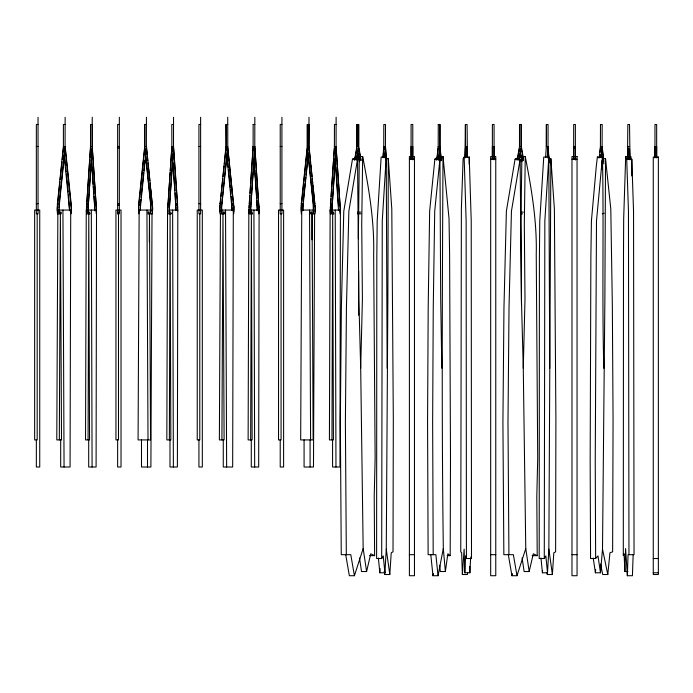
<?xml version="1.0" encoding="UTF-8"?>
<svg xmlns="http://www.w3.org/2000/svg" width="693" height="693" viewBox="0 0 693 693"><rect width="100%" height="100%" fill="white"/><g stroke="black" fill="none" stroke-linecap="round" stroke-linejoin="round"><path stroke-width="1.04" d="M354.495 160.256L356.895 146.492L356.904 124.48L358.74 124.48L358.731 146.492L361.114 160.256M357.042 146.492L357.051 124.48M356.185 160.256L358.584 146.492L358.593 124.48M411.07 157.276L411.088 124.48L412.785 124.48L412.777 159.832L412.777 146.492L411.079 146.492L411.079 159.433M436.746 160.256L438.184 146.492L438.288 124.48M438.435 160.256L439.873 146.492L439.89 124.48M467.437 157.328L467.082 124.523L465.384 124.523L464.977 157.354M465.696 157.709L465.41 124.558M492.368 157.276L492.385 124.48L494.074 124.48L494.066 159.832L494.066 146.492L492.376 146.492L492.376 159.433M517.082 160.256L519.481 146.492L519.499 124.48L521.327 124.48L521.318 146.492L523.518 159.199M519.629 146.492L519.646 124.48M521.179 124.48L521.171 146.492L518.771 160.256M573.657 157.276L573.683 124.48L575.372 124.48L575.363 159.832M573.665 159.433L573.665 146.492L575.363 146.492L575.355 159.832M630.006 159.433L629.539 124.48L627.841 124.48L627.503 157.675M654.954 157.709L654.972 124.523L656.669 124.523L656.643 157.709M654.963 157.761L654.963 146.544M656.652 157.761L656.661 146.544M57.865 210.057L56.791 439.916L61.521 439.916L60.386 213.816L59.329 439.916M62.933 210.057L64.059 467.013M89.631 213.816L89.631 212.119L86.538 212.119L86.478 210.17M91.329 210.057L92.082 467.013M167.55 210.057L166.831 439.916L170.833 439.916L170.08 213.816L169.369 439.916M170.928 213.816L170.928 212.119L169.239 212.119M172.626 210.057L173.371 467.013M223.822 213.816L223.83 212.119M225.528 210.057L226.646 467.013M248.839 210.057L248.129 439.916L252.131 439.916L251.377 213.816L250.667 439.916M252.217 213.816L252.226 212.119L250.528 212.119M253.924 210.057L254.669 467.013M333.515 213.816L333.515 212.119L330.422 212.119L330.379 210.828M335.213 210.057L335.966 467.013M381.687 558.523L382.259 220.989L386.235 157.051L381.15 157.051L377.183 220.989L376.819 257.224L376.611 558.523L381.687 558.523L383.246 555.873L384.918 572.79L379.833 572.79L378.378 557.986M544.282 558.523L544.845 220.989L548.821 157.051L543.745 157.051L539.769 220.989L539.405 257.224L539.197 558.523L544.282 558.523L545.833 555.873L547.505 572.79L542.428 572.79L540.964 557.986M628.967 554.686L628.456 211.183L626.715 159.182L625.692 156.523L627.382 156.523L628.412 159.182M631.747 175.944L631.799 159.182L626.715 159.182M88.106 207.692L88.106 209.78M88.08 439.916L88.782 213.816L89.544 439.916L85.534 439.916L86.253 210.057L96.518 210.057L96.093 467.013L88.695 467.013L88.695 439.916M96.301 208.732L96.344 210.785M96.362 209.78L96.344 206.687M169.404 207.692L169.404 209.78M177.599 208.732L177.642 210.785M177.651 209.78L177.651 207.692M220.443 213.816L219.378 439.916L224.108 439.916L222.981 213.816L221.916 439.916M250.693 207.692L250.693 209.78M258.948 209.78L258.948 207.692M331.964 439.916L332.666 213.816L333.428 439.916L329.418 439.916L330.137 210.057L340.402 210.057L339.977 467.013L332.579 467.013L332.579 439.916M340.246 209.78L340.246 207.692M469.213 164.224L469.23 157.051L464.154 157.051L463.123 158.671L461.373 208.922L460.758 551.853L461.651 552.754L462.37 574.523L467.446 574.523L467.593 572.401M595.634 558.523L595.244 461.191L596.491 220.989L602.451 157.051L597.375 157.051L596.283 166.294L591.415 220.989L590.869 257.224L590.167 461.191L590.566 558.523L595.634 558.523L597.972 555.873L600.476 572.79L595.4 572.79L593.208 557.986M57.259 207.692L57.259 209.78M71.318 209.78L71.318 207.692M138.548 207.692L138.548 209.78M140.246 207.692L140.246 209.78M149.341 241.944L149.48 213.816L150.546 439.916L138.08 439.916L139.154 210.057L151.039 210.057M152.018 213.816L150.892 467.013L141.493 467.013L141.493 439.916M152.616 209.78L152.616 207.692M219.846 207.692L219.846 209.78M233.913 209.78L233.913 207.692M301.143 207.692L301.143 209.78M311.945 239.778L312.075 213.816L313.141 439.916L300.675 439.916L301.75 210.057L313.626 210.057M314.613 213.816L313.479 467.013L304.08 467.013L304.08 439.916M315.202 209.78L315.202 207.692M384.918 572.79L386.27 549.133L387.855 299.159L388.288 158.671L386.59 158.671M547.505 572.79L548.856 549.133L550.874 158.671L548.336 158.671M602.07 169.057L602.122 162.63M600.476 572.79L602.503 549.133L604.876 299.159L605.526 158.671L602.988 158.671M439.605 158.316L439.622 156.523L437.933 156.523L434.857 159.182L429.643 211.183L428.187 307.761L427.564 422.314L428.118 554.686L435.871 554.686L438.045 575.718L432.969 575.718L430.795 554.686M440.471 156.523L443.009 156.523C442.307 287.205 441.588 417.879 443.312 548.57L445.365 571.534L440.289 571.534L439.734 565.271M86.469 208.004L89.709 159.832M88.115 206.687L88.228 212.119L86.521 213.816L86.469 208.732M94.603 210.17L94.655 206.687M94.655 210.785L94.664 207.692M167.767 208.004L169.43 182.484M169.413 206.687L169.525 212.119M175.892 210.17L175.104 192.871M175.953 210.785L175.961 207.692M249.064 208.004L249.142 205.137M250.71 206.687L250.71 210.785M257.19 210.17L257.198 209.468M257.242 210.785L257.25 207.692M330.353 208.004L330.882 198.666M331.999 206.687L331.99 209.78M332.051 208.004L336.088 146.492L336.114 117.282M338.487 210.17L335.1 157.675M359.295 156.523L358.35 238.842M360.135 156.523L362.664 156.523L361.72 224.255L362.404 298.986L360.689 368.226L363.167 548.57L366.597 571.534L361.529 571.534L359.511 557.96M521.855 158.316L520.937 224.255L521.482 304.4M522.721 156.523L525.251 156.523L524.315 224.255L524.991 298.986L523.276 368.226L525.762 548.57L529.183 571.534L524.125 571.534L522.098 557.96M59.035 208.004L65.133 147.964L71.223 207.302M69.534 210.17L64.111 154.314M69.612 210.785L68.477 194.127M71.31 210.785L71.162 203.655L65.177 146.492M140.332 208.004L145.876 153.257M150.909 210.785L150.762 203.655L144.785 146.492L144.785 124.48M221.552 206.687L221.699 213.816M232.12 210.17L226.81 155.371M232.207 210.785L231.289 196.24M302.85 206.687L302.832 209.78M313.496 210.785L313.357 203.655L307.371 146.492L307.371 124.48M88.176 207.302L92.204 146.492L92.23 117.282M96.292 210.17L96.249 213.816M169.464 207.302L173.501 146.492L173.527 117.282M250.762 207.302L254.79 146.492L254.825 117.282M258.879 210.17L258.844 213.816M340.176 210.17L340.133 213.816M57.354 207.302L59.901 181.843M71.223 210.17L71.162 213.816M88.184 206.644L92.23 147.964L96.284 206.644M96.284 210.828L96.232 212.119M138.652 207.302L144.742 147.964L150.719 205.137L150.762 213.816M152.521 210.17L152.434 212.119M169.482 206.644L173.527 147.964L177.573 206.644M219.941 207.302L220.01 205.561M233.81 210.17L233.723 212.119M250.771 206.644L254.825 147.964L258.87 206.644M301.238 207.302L307.328 147.964L313.314 205.137L313.357 213.816M315.107 210.17L315.02 212.119M332.068 206.644L336.114 147.964L340.168 206.644M358.627 315.211L358.627 270.842M627.953 571.534L624.904 571.534L625.588 548.57L627.347 575.718L632.423 575.718L633.151 554.686M627.347 575.718L628.066 554.686L634.043 554.686L633.541 211.183L631.799 159.182M465.029 157.761L465.384 148.025M466.744 155.189L467.065 146.544M466.761 156.679L467.073 148.025L467.359 156.635M71.206 210.828L71.136 212.119M150.814 210.828L150.745 212.119L147.774 212.119M221.656 206.644L227.728 147.964L233.792 206.644M258.836 211.911L258.939 206.687M302.945 206.644L308.35 154.314M313.401 210.828L313.331 212.119L310.36 212.119M625.692 156.523L623.683 218.451L623.492 254.496L623.293 555.647L624.072 553.776L624.904 571.534M630.647 159.477L630.769 156.523L630.777 158.316M470.616 557.986L469.889 572.79L464.812 572.79L465.644 555.873L466.424 558.523L471.5 558.523L471.223 220.989L469.23 157.051M96.301 208.004L92.264 146.492L92.204 124.48L90.514 124.48L90.514 146.492L86.417 209.78M173.553 124.48L171.803 124.48L171.864 146.492L167.706 209.78M253.162 124.48L253.101 146.492L249.004 209.78M334.45 124.48L334.398 146.492L330.301 209.78M340.116 212.119L340.228 206.687M140.315 204.911L140.844 199.419M379.833 572.79L380.085 568.494M542.428 572.79L542.55 570.642M388.288 158.671L391.796 208.922L393.312 419.317L393.018 551.853L391.233 552.754L389.795 574.523L384.719 574.523L384.858 572.444M550.874 158.671L554.383 208.922L555.899 419.317L555.613 551.853L553.82 552.754L552.382 574.523L547.305 574.523L547.444 572.444M383.012 157.328L383.74 146.569L383.801 124.523L385.49 124.523L385.429 146.569L384.702 157.328M383.116 157.709L383.55 151.256M384.806 157.709L385.464 148.025L383.775 148.025M545.599 157.328L546.327 146.569L546.387 124.523L546.387 146.544M547.297 157.328L548.024 146.569L548.076 124.523L546.327 124.558M547.401 157.709L548.05 148.025L549.133 162.872M89.865 157.675L90.462 149.038M169.577 180.327L170.106 172.774M170.253 170.617L171.838 147.964L172.063 151.204M249.289 202.98L249.818 195.426M249.965 193.269L250.494 185.715M250.641 183.558L253.127 147.964L253.283 150.121M331.037 196.5L331.566 188.955M331.713 186.798L333.671 158.749M333.818 156.592L334.347 149.038M462.37 574.523L464.128 549.133L464.812 572.79M65.177 124.48L63.401 124.48L63.401 146.492L57.415 203.655L57.276 210.785M65.133 117.282L65.09 146.492L59.104 203.655L59.104 213.816M227.772 124.48L225.987 124.48L225.987 146.492L219.889 205.752L220.002 213.816L224.671 213.816M227.728 117.282L227.772 146.492L221.578 205.752L221.725 212.119L224.584 212.119M233.749 213.816L233.896 206.687M315.107 207.302L309.061 146.492L309.061 124.48L307.285 124.48L307.285 146.492L301.299 203.655L301.299 213.816M595.4 572.79L595.677 569.568M600.519 563.946L602.719 574.523L607.796 574.523L609.944 552.754L612.629 551.853L613.062 419.317L612.335 304.989L610.793 208.922L605.526 158.671M434.857 159.182L439.925 159.182L434.71 211.183L433.255 307.761L432.64 422.314L433.194 554.686M599.315 157.328L600.407 146.569L600.485 124.523M599.471 157.709L599.8 154.478M600.017 152.33L600.45 148.025M601.013 157.328L602.096 146.569L602.174 124.523L600.398 124.558M601.16 157.709L602.139 148.025L603.88 163.938M60.118 179.721L62.006 161.729M62.223 159.607L62.665 155.371M62.89 153.257L63.444 147.964M146.474 124.48L144.698 124.48L144.698 146.492L138.713 203.655L138.565 210.785M141.069 197.306L143.616 172.955M143.841 170.842L144.941 160.256M220.157 204.071L220.712 198.778M220.937 196.665L221.379 192.429M221.604 190.315L222.817 178.664M223.042 176.55L224.151 165.965M224.367 163.843L226.031 147.964L226.256 150.078M303.213 201.533L305.093 183.541M305.318 181.427L305.76 177.191M305.985 175.078L307.865 157.077M308.749 148.614L309.017 117.282M308.801 150.078L309.017 147.964L309.243 150.078M437.118 158.55L438.227 147.964M438.704 159.607L439.916 147.964L441.242 160.672M445.365 571.534L447.851 553.776L450.19 555.647L450.493 458.194L449.61 254.496L449.021 218.451L443.009 156.523M355.041 157.848L352.477 159.182L343.789 211.183L341.372 307.761L340.332 422.314L341.259 554.686L350.788 554.686L354.409 575.718L349.341 575.718L345.72 554.686M352.477 159.182L357.536 159.182L348.856 211.183L346.431 307.761L345.391 422.314L346.318 554.686M517.628 157.848L515.064 159.182L506.384 211.183L503.958 307.761L502.919 422.314L503.846 554.686L513.374 554.686L516.995 575.718L511.936 575.718L508.315 554.686M515.064 159.182L520.131 159.182L511.443 211.183L509.017 307.761L507.986 422.314L508.913 554.686M354.937 159.607L356.964 147.964M356.626 159.607L358.653 147.964L360.862 160.672M517.714 158.55L518.633 153.257M519.005 151.143L519.369 149.021M519.213 159.607L521.249 147.964L523.449 160.672M432.969 575.718L433.376 573.631M438.045 575.718L443.312 548.57M366.597 571.534L370.729 553.776L374.618 555.647L374.22 496.474L375.13 458.194L373.657 254.496C374.463 221.457 368.953 188.825 362.664 156.523M529.183 571.534L533.315 553.776L537.214 555.647L536.806 496.474L537.716 458.194L536.243 254.496C537.049 221.457 531.548 188.825 525.251 156.523M354.409 575.718L363.167 548.57M511.936 575.718L512.586 573.709M516.995 575.718L525.762 548.57M119.335 117.282L119.335 213.816L117.637 213.816L119.335 212.119L117.637 212.119M436.547 159.182L439.622 156.523M88.799 212.119L86.521 213.816L90.099 213.816M332.683 212.119L330.405 213.816L330.362 210.17M59.988 212.119L57.415 213.816L57.354 210.17M356.73 157.848L358.437 156.964M519.317 157.848L521.881 156.523L520.192 156.523M602.252 213.842L604.244 213.175M38.037 124.48L36.348 124.48L36.348 213.816L38.037 213.816L38.037 117.282M119.335 124.48L117.637 124.48L117.637 213.816M200.623 124.48L198.934 124.48L198.934 213.816L200.623 213.816L200.623 117.282M253.101 124.48L254.851 124.48M281.921 124.48L280.223 124.48L280.223 213.816L281.921 213.816L281.921 117.282M334.398 124.48L336.148 124.48M438.193 124.48L439.977 124.48L439.968 146.492L441.389 160.256M519.481 146.492L521.318 146.492M629.556 146.492L627.867 146.492L628.317 159.433M654.963 146.569L656.652 146.569M36.348 146.492L38.037 146.492M63.401 146.492L65.09 146.492M90.514 146.492L92.264 146.492M117.637 146.492L119.335 146.492M144.698 146.492L146.474 146.492L152.521 207.302M173.501 146.492L171.803 146.492L172.167 150.805M198.934 146.492L200.623 146.492M225.987 146.492L227.676 146.492L233.81 207.302M253.101 146.492L254.79 146.492M280.223 146.492L281.921 146.492M307.371 146.492L309.061 146.492M334.398 146.492L336.088 146.492L340.176 207.302M356.895 146.492L358.584 146.492M383.74 146.569L385.49 146.544L386.573 161.391M438.184 146.492L439.873 146.492M465.401 146.569L467.091 146.569M546.327 146.569L548.024 146.569M600.407 146.569L602.096 146.569M573.665 147.964L575.363 147.964M117.637 147.964L119.335 147.964M412.777 156.523L414.466 156.523L414.466 575.718L409.39 575.718L409.39 156.523L411.079 156.523L411.079 159.182M494.066 156.523L495.764 156.523L495.764 575.718L490.679 575.718L490.679 156.523L492.376 156.523L492.376 159.182M409.39 159.182L414.466 159.182M490.679 159.182L495.764 159.182M571.976 159.182L577.052 159.182M36.348 203.655L38.037 203.655M57.415 203.655L59.104 203.655M86.521 203.655L88.21 203.655M117.637 203.655L119.335 203.655M150.762 203.655L152.46 203.655M167.819 203.655L169.508 203.655M175.857 203.655L177.547 203.655L177.59 207.302M198.934 203.655L200.623 203.655M220.002 203.655L221.699 203.655M232.06 203.655L233.749 203.655M249.108 203.655L250.805 203.655M280.223 203.655L281.921 203.655M301.299 203.655L302.988 203.655L302.85 210.785M313.357 203.655L315.046 203.655M330.405 203.655L332.094 203.655M69.43 205.137L71.119 205.137M91.138 156.592L94.534 205.137L96.223 205.137M117.637 205.137L119.335 205.137M138.756 205.137L140.445 205.137M172.436 156.592L175.823 205.137L177.521 205.137M232.016 205.137L233.706 205.137M253.959 159.832L257.12 205.137L258.81 205.137M301.342 205.137L303.032 205.137M330.431 205.137L332.129 205.137M338.418 205.137L340.107 205.137M58.836 210.057L70.721 210.057L70.071 467.013L60.681 467.013L60.681 439.916M169.577 210.057L177.815 210.057L177.391 467.013L169.993 467.013L169.993 439.916M221.422 210.057L233.307 210.057L232.666 467.013L223.267 467.013L223.267 439.916M250.875 210.057L259.104 210.057L258.68 467.013L251.282 467.013L251.282 439.916M357.579 212.119L360.802 212.119M521.249 212.119L523.397 212.119M147.791 213.816L152.46 213.816L152.599 206.687M171.396 213.816L167.819 213.816L167.767 209.468M252.694 213.816L249.108 213.816L249.073 210.17M310.377 213.816L315.046 213.816L315.194 206.687M333.991 213.816L330.405 213.816L332.112 212.119L332.068 210.828M357.614 213.816L360.966 213.816M520.469 213.816L522.531 213.816M409.39 554.686L414.466 554.686M490.679 554.686L495.764 554.686M571.976 554.686L577.052 554.686M369.56 555.647L374.618 555.647M447.141 555.647L450.19 555.647M532.146 555.647L537.214 555.647M653.265 558.523L658.35 558.523M653.265 572.79L658.35 572.79M597.375 157.051L598.917 157.857M470.98 556.756L471.5 558.523M602.503 549.133L607.796 574.523M521.101 154.963L522.02 160.256M520.105 151.143L521.942 161.729M358.324 153.907L359.243 159.199M357.519 151.143L359.355 161.729M548.856 549.133L552.382 574.523M547.011 572.401L547.305 574.523M386.27 549.133L389.795 574.523M384.277 571.344L384.719 574.523M602.191 146.544L603.811 161.391M601.152 154.392L601.498 157.571M601.845 160.75L602.191 163.938M309.459 152.2L310.568 162.786M310.793 164.899L312.015 176.55M312.231 178.664L312.673 182.9M312.898 185.022L314.778 203.014M226.299 148.614L226.074 124.48M227.07 156.02L227.625 161.313M227.85 163.427L228.292 167.663M228.517 169.785L230.397 187.777M230.622 189.891L231.064 194.127M146.544 149.021L147.098 154.314M147.314 156.436L147.756 160.672M147.981 162.786L148.423 167.022M148.648 169.135L149.861 180.786M150.086 182.9L150.528 187.136M150.753 189.25L152.503 206.644M64.709 158.134L65.48 165.549M65.705 167.663L66.147 171.899M66.372 174.012L68.252 192.013M439.258 156.02L439.7 160.256M438.998 155.371L439.44 159.607M315.003 205.137L315.09 206.644M301.325 212.119L301.238 210.17M220.028 212.119L219.941 210.17M138.739 212.119L138.669 210.828M138.713 213.816L138.652 210.17M548.085 146.544L549.168 161.391M385.464 148.025L386.625 163.938M383.801 146.544L384.035 149.723M384.234 154.392L384.468 157.571M335.585 162.673L335.733 164.83M335.88 166.987L338.522 205.752M254.851 146.492L258.879 207.302M253.162 146.492L253.309 148.648M254.062 159.433L254.66 168.061M254.816 170.218L255.345 177.772M255.492 179.929L256.774 198.259M256.921 200.416L257.198 208.732M173.553 146.492L177.547 203.655M172.99 162.673L174.948 190.714M91.701 162.673L93.208 184.243M93.356 186.4L93.884 193.945M94.031 196.102L94.594 204.21M332.094 213.816L332.06 210.17M257.12 205.137L257.19 207.302M250.823 212.119L250.771 210.828M250.805 213.816L250.762 210.17M249.125 212.119L249.064 209.468M175.823 205.137L175.892 207.302M169.508 213.816L169.464 210.17M167.836 212.119L167.775 210.17M94.534 205.137L94.603 207.302M88.21 213.816L88.176 210.17M464.154 157.051L466.138 220.989L466.424 558.523M57.372 210.828L57.441 212.119L61.244 212.119L61.235 213.816L57.415 213.816L59.13 212.119L59.035 209.468M629.582 149.047L629.954 159.832M627.849 147.964L628.222 158.749M469.707 566.346L469.889 572.79M523.276 368.226L521.431 299.419L520.131 159.182M360.689 368.226L358.844 299.419L357.536 159.182M603.828 368.321C601.879 297.903 603.932 227.469 602.451 157.051M441.813 368.226L440.713 299.419L439.925 159.182M140.332 209.468L140.341 210.17M549.74 368.321L548.821 157.051M387.153 368.321L386.235 157.051M331.999 210.785L332.051 208.732M330.353 209.468L330.31 210.785M177.642 206.687L177.599 208.004M310.603 439.916L309.528 210.057M148.007 439.916L146.933 210.057M311.226 212.119L311.226 213.816M148.631 212.119L148.64 213.816M573.665 156.523L573.665 159.182M310.092 439.916L310.092 467.013M281.072 213.816L281.072 439.916L278.534 439.916L278.534 210.057L283.61 210.057L283.61 467.013L280.223 467.013L280.223 439.916M199.783 213.816L199.783 439.916L197.236 439.916L197.236 210.057L202.321 210.057L202.321 467.013L198.934 467.013L198.934 439.916M147.505 439.916L147.505 467.013M146.431 117.282L146.388 146.492M118.486 213.816L118.486 439.916L115.948 439.916L115.948 210.057L121.024 210.057L121.024 467.013L117.637 467.013L117.637 439.916M37.188 213.816L37.188 439.916L34.65 439.916L34.65 210.057L39.735 210.057L39.735 467.013L36.348 467.013L36.348 439.916M577.052 156.523L571.976 156.523L571.976 575.718L577.052 575.718L577.052 156.523M658.35 157.051L653.265 157.051L653.265 574.523L658.35 574.523L658.35 157.051"/></g></svg>
